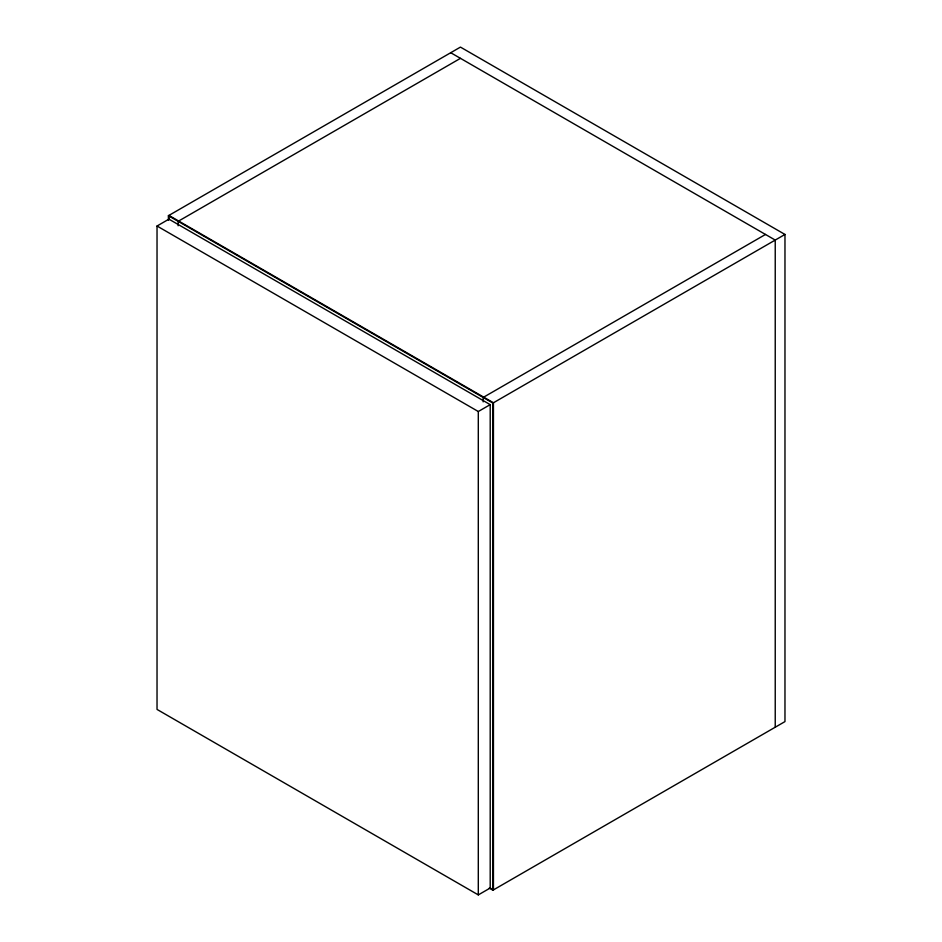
<?xml version="1.0" encoding="UTF-8"?>
<svg xmlns="http://www.w3.org/2000/svg" width="942" height="942" viewBox="0 0 942 942"><rect width="100%" height="100%" fill="white"/><g stroke="black" fill="none" stroke-linecap="round" stroke-linejoin="round"><path stroke-width="1.41" d="M168.394 220.134L168.394 215.718L460.45 47.1L784.969 234.452L784.969 721.596L492.901 890.214L489.251 888.106M157.031 226.021L168.924 219.156L490.205 404.636L490.205 888.035L478.3 894.9L157.031 709.42L157.031 226.021L478.3 411.513L490.205 404.636M460.45 58.345L178.12 221.346L178.12 225.762M765.493 234.452L483.164 397.453L483.164 401.869M168.394 215.718L492.901 403.082L784.969 234.452M450.723 52.717L775.231 240.08L775.231 727.212M489.793 887.8L492.23 889.201M493.443 889.907L493.443 402.764L168.924 215.412L168.924 219.827M492.901 403.082L492.901 890.214M478.3 411.513L478.3 894.9"/></g></svg>
